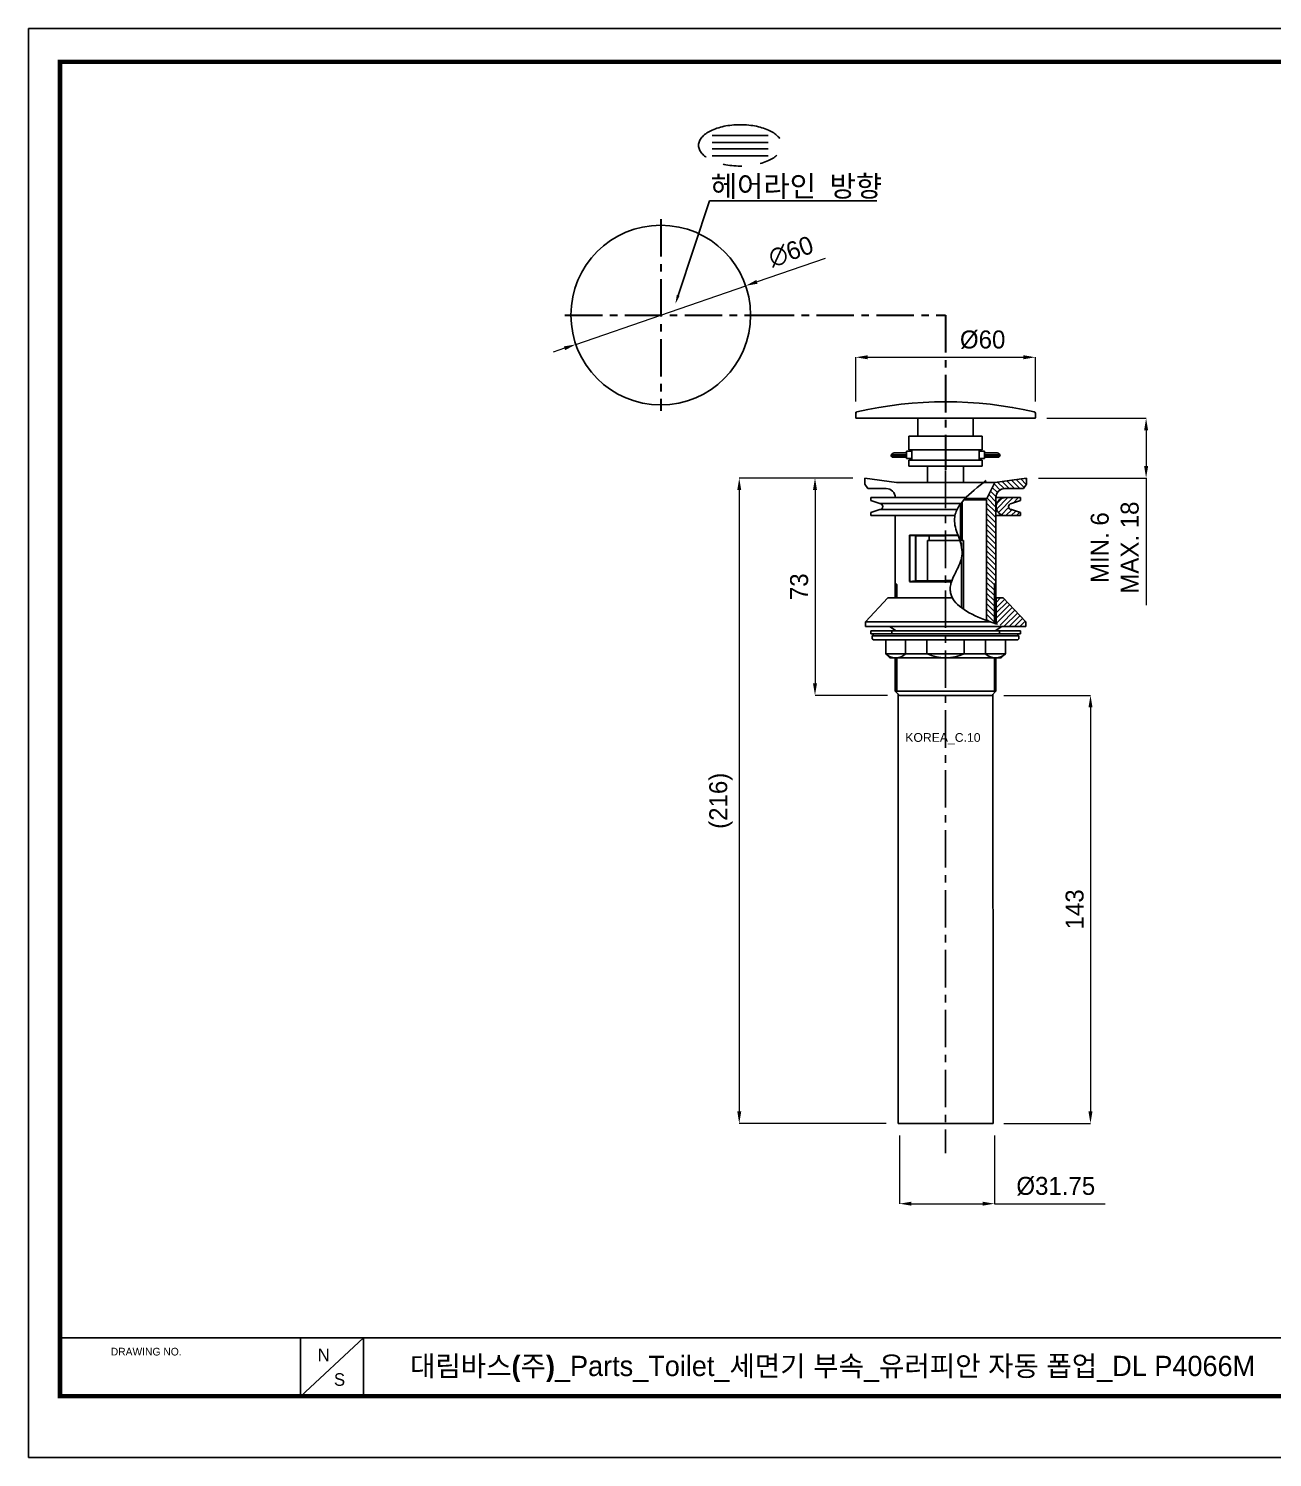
# Model space of a CAD drawing. Extents: x 0 to 651, y 0 to 477.
# Drawn here: x 0 to 415.3, y 0 to 477 of the extents above; entities that cross this region are included whole.
import ezdxf
from ezdxf import colors
from ezdxf.entities.mleader import LeaderData, LeaderLine
from ezdxf.math import Vec2, Vec3

# ---------------------------------------------------------------- set-up
doc = ezdxf.new("R2010")
doc.units = 0
doc.header["$LTSCALE"] = 10
doc.header["$MEASUREMENT"] = 0
doc.header["$PDMODE"] = 3
doc.header["$PDSIZE"] = -10
for name, pattern in [('CENTER', [2, 1.25, -0.25, 0.25, -0.25]), ('PHANTOM', [0.8, 0.45, -0.05, 0.1, -0.05, 0.1, -0.05]), ('PHANTOM2', [1.25, 0.625, -0.125, 0.125, -0.125, 0.125, -0.125])]:
    doc.linetypes.add(name, pattern=pattern)
doc.layers.get('0').update_dxf_attribs({"linetype": 'CONTINUOUS'})
doc.layers.get('DEFPOINTS').update_dxf_attribs({"linetype": 'CONTINUOUS'})
for name, color, linetype in [('1', 7, 'CONTINUOUS'), ('DEF_LAYER_ASSEM_MEMBER', 7, 'CONTINUOUS'), ('Layer 1', 7, 'CONTINUOUS'), ('Layer1', 1, 'CENTER'), ('Layer3', 2, 'CONTINUOUS')]:
    doc.layers.add(name, color=color, linetype=linetype)
doc.layers.add('외형선', color=3, linetype='CONTINUOUS', lineweight=30)
doc.styles.add('Daelim Dimension', font='')
doc.styles.get("Standard").update_dxf_attribs({"font": ''})
doc.styles.get('Daelim Dimension').set_extended_font_data('나눔고딕')
doc.styles.get('Standard').set_extended_font_data('GulimChe')
doc.dimstyles.new('DEFAULT', dxfattribs={"dimscale": 2, "dimtxt": 2, "dimasz": 2, "dimexe": 0, "dimexo": 2, "dimgap": 1, "dimtad": 1, "dimdec": 0, "dimzin": 9, "dimdsep": 46, "dimtxsty": 'Daelim Dimension', "dimcen": 0.5, "dimclrd": 5, "dimclre": 5, "dimclrt": 256, "dimadec": 1, "dimazin": 0, "dimtfac": 1, "dimtdec": 0, "dimtix": 1, "dimtmove": 0, "dimatfit": 3, "dimfxl": 1, "dimtolj": 1, "dimtzin": 1, "dimlwd": 9, "dimlwe": 9, "dimarcsym": 0})

# ---------------------------------------------------------------- blocks, each defined once
blk = doc.blocks.new('*D6')
at = {"color": 5, "lineweight": 9, "ltscale": 0.5, "transparency": 16777216}
for p, q in [((275.17, 326.92), (262.57, 326.92)), ((262.57, 322.92), (262.57, 258.4)), ((286.77, 254.4), (262.57, 254.4))]:
    blk.add_line(p, q, dxfattribs=at)
at = {"color": 5, "ltscale": 0.5, "transparency": 16777216}
for points in [[(261.9, 322.92), (263.24, 322.92), (262.57, 326.92)], [(261.9, 258.4), (263.24, 258.4), (262.57, 254.4)]]:
    blk.add_solid(points, dxfattribs=at)
at = {"layer": 'DEFPOINTS', "color": 0, "ltscale": 0.5, "transparency": 16777216}
for p in [(279.17, 326.92), (262.57, 254.4), (290.77, 254.4)]:
    blk.add_point(p, dxfattribs=at)
at = {"color": 7, "ltscale": 0.5, "transparency": 16777216, "insert": (257.3, 290.66), "char_height": 6, "attachment_point": 5, "rotation": 90, "style": 'Daelim Dimension'}
blk.add_mtext('\\A1;73', dxfattribs=at)
blk = doc.blocks.new('*D5')
at = {"color": 5, "lineweight": 9, "ltscale": 0.5, "transparency": 16777216}
for p, q in [((339.97, 346.92), (373.12, 346.92)), ((373.12, 342.92), (373.12, 330.92)), ((337.17, 326.92), (373.12, 326.92)), ((373.12, 326.92), (373.12, 284.52))]:
    blk.add_line(p, q, dxfattribs=at)
at = {"color": 5, "ltscale": 0.5, "transparency": 16777216}
for points in [[(372.46, 342.92), (373.79, 342.92), (373.12, 346.92)], [(372.46, 330.92), (373.79, 330.92), (373.12, 326.92)]]:
    blk.add_solid(points, dxfattribs=at)
at = {"layer": 'DEFPOINTS', "color": 0, "ltscale": 0.5, "transparency": 16777216}
for p in [(335.97, 346.92), (333.17, 326.92), (373.12, 326.92)]:
    blk.add_point(p, dxfattribs=at)
at = {"color": 7, "ltscale": 0.5, "transparency": 16777216, "insert": (362.67, 303.72), "char_height": 6, "attachment_point": 5, "rotation": 90, "style": 'Daelim Dimension'}
blk.add_mtext('\\A1;MIN. 6\\PMAX. 18', dxfattribs=at)
blk = doc.blocks.new('*D7')
at = {"color": 5, "lineweight": 9, "ltscale": 0.5, "transparency": 16777216}
for p, q in [((275.17, 326.92), (237.28, 326.92)), ((237.28, 322.92), (237.28, 115.5)), ((286.3, 111.5), (237.28, 111.5))]:
    blk.add_line(p, q, dxfattribs=at)
at = {"color": 5, "ltscale": 0.5, "transparency": 16777216}
for points in [[(236.62, 322.92), (237.95, 322.92), (237.28, 326.92)], [(236.62, 115.5), (237.95, 115.5), (237.28, 111.5)]]:
    blk.add_solid(points, dxfattribs=at)
at = {"layer": 'DEFPOINTS', "color": 0, "ltscale": 0.5, "transparency": 16777216}
for p in [(279.17, 326.92), (237.28, 111.5), (290.3, 111.5)]:
    blk.add_point(p, dxfattribs=at)
at = {"color": 7, "ltscale": 0.5, "transparency": 16777216, "insert": (231.17, 219.21), "char_height": 6, "attachment_point": 5, "rotation": 90, "style": 'Daelim Dimension'}
blk.add_mtext('\\A1;(216)', dxfattribs=at)
blk = doc.blocks.new('*D8')
at = {"color": 5, "lineweight": 9, "ltscale": 0.5, "transparency": 16777216}
for p, q in [((325.57, 254.4), (354.55, 254.4)), ((354.55, 250.4), (354.55, 115.5)), ((325.57, 111.5), (354.55, 111.5))]:
    blk.add_line(p, q, dxfattribs=at)
at = {"color": 5, "ltscale": 0.5, "transparency": 16777216}
for points in [[(353.88, 250.4), (355.22, 250.4), (354.55, 254.4)], [(353.88, 115.5), (355.22, 115.5), (354.55, 111.5)]]:
    blk.add_solid(points, dxfattribs=at)
at = {"layer": 'DEFPOINTS', "color": 0, "ltscale": 0.5, "transparency": 16777216}
for p in [(321.57, 254.4), (321.57, 111.5), (354.55, 111.5)]:
    blk.add_point(p, dxfattribs=at)
at = {"color": 7, "ltscale": 0.5, "transparency": 16777216, "insert": (349.28, 182.95), "char_height": 6, "attachment_point": 5, "rotation": 90, "style": 'Daelim Dimension'}
blk.add_mtext('\\A1;143', dxfattribs=at)
blk = doc.blocks.new('*D9')
at = {"color": 5, "lineweight": 9, "ltscale": 0.5, "transparency": 16777216}
for p, q in [((276.17, 352.55), (276.17, 367.27)), ((280.17, 367.27), (332.17, 367.27)), ((336.17, 352.55), (336.17, 367.27))]:
    blk.add_line(p, q, dxfattribs=at)
at = {"color": 5, "ltscale": 0.5, "transparency": 16777216}
for points in [[(280.17, 367.94), (280.17, 366.6), (276.17, 367.27)], [(332.17, 367.94), (332.17, 366.6), (336.17, 367.27)]]:
    blk.add_solid(points, dxfattribs=at)
at = {"layer": 'DEFPOINTS', "color": 0, "ltscale": 0.5, "transparency": 16777216}
for p in [(336.17, 367.27), (276.17, 348.55), (336.17, 348.55)]:
    blk.add_point(p, dxfattribs=at)
at = {"color": 7, "ltscale": 0.5, "transparency": 16777216, "insert": (318.55, 373.1), "char_height": 6, "attachment_point": 5, "style": 'Daelim Dimension'}
blk.add_mtext('\\A1;%%C60', dxfattribs=at)
blk = doc.blocks.new('*D10')
at = {"color": 5, "lineweight": 9, "ltscale": 0.5, "transparency": 16777216}
for p, q in [((290.77, 107.5), (290.77, 84.7)), ((322.52, 107.5), (322.52, 84.7)), ((294.77, 84.7), (318.52, 84.7)), ((322.52, 84.7), (359.4, 84.7))]:
    blk.add_line(p, q, dxfattribs=at)
at = {"color": 5, "ltscale": 0.5, "transparency": 16777216}
for points in [[(294.77, 85.37), (294.77, 84.04), (290.77, 84.7)], [(318.52, 85.37), (318.52, 84.04), (322.52, 84.7)]]:
    blk.add_solid(points, dxfattribs=at)
at = {"layer": 'DEFPOINTS', "color": 0, "ltscale": 0.5, "transparency": 16777216}
for p in [(290.77, 111.5), (322.52, 111.5), (322.52, 84.7)]:
    blk.add_point(p, dxfattribs=at)
at = {"color": 7, "ltscale": 0.5, "transparency": 16777216, "insert": (342.96, 90.54), "char_height": 6, "attachment_point": 5, "style": 'Daelim Dimension'}
blk.add_mtext('\\A1;%%c31.75', dxfattribs=at)
blk = doc.blocks.new('*D11')
at = {"color": 5, "lineweight": 9, "ltscale": 0.5, "transparency": 16777216}
for p, q in [((265.93, 400.28), (243.21, 392.45)), ((182.72, 371.57), (239.43, 391.14)), ((178.93, 370.27), (175.15, 368.96))]:
    blk.add_line(p, q, dxfattribs=at)
at = {"color": 5, "ltscale": 0.5, "transparency": 16777216}
for points in [[(243, 393.08), (243.43, 391.82), (239.43, 391.14)], [(178.72, 370.9), (179.15, 369.64), (182.72, 371.57)]]:
    blk.add_solid(points, dxfattribs=at)
at = {"layer": 'DEFPOINTS', "color": 0, "ltscale": 0.5, "transparency": 16777216}
for p in [(239.43, 391.14), (182.72, 371.57)]:
    blk.add_point(p, dxfattribs=at)
at = {"color": 7, "ltscale": 0.5, "transparency": 16777216, "insert": (254.56, 402.53), "char_height": 6, "attachment_point": 5, "rotation": 19.038, "style": 'Daelim Dimension'}
blk.add_mtext('\\A1;∅60', dxfattribs=at)

msp = doc.modelspace()

# ---------------------------------------------------------------- hatches: boundary and pattern name
at = {"layer": '1'}
h = msp.add_hatch(dxfattribs=at)
h.set_pattern_fill('ANSI31', color=256, scale=10, angle=90)
h.set_pattern_definition([(135, (271.7598, 52.0529), (-0.8838835, -0.8838835), [])])
edge = h.paths.add_edge_path()
edge.add_line((322.971, 314.421), (322.971, 320.421))
edge.add_arc((325.971, 320.421), 3, 90.18274, 180, ccw=False)
edge.add_line((325.962, 323.421), (332.171, 323.421))
edge.add_line((332.171, 323.421), (333.171, 324.921))
edge.add_line((333.171, 324.921), (333.171, 326.921))
edge.add_line((333.171, 326.921), (322.562, 325.421))
edge.add_line((322.562, 325.421), (319.965, 320.13))
edge.add_arc((320.862, 319.689), 1, 153.85316, 180)
edge.add_line((319.862, 319.689), (319.862, 279.419))
edge.add_spline(control_points=[(319.862, 279.419), (320.31, 279.251), (320.766, 279.085), (321.229, 278.921)], knot_values=[59.3733795, 59.3733795, 59.3733795, 59.3733795, 60.5165772, 60.5165772, 60.5165772, 60.5165772], degree=3, periodic=0)
edge.add_spline(control_points=[(321.229, 278.921), (321.638, 278.777), (322.052, 278.634), (322.471, 278.492)], knot_values=[60.5165772, 60.5165772, 60.5165772, 60.5165772, 61.5254976, 61.5254976, 61.5254976, 61.5254976], degree=3, periodic=0)
edge.add_line((322.471, 278.492), (322.471, 291.421))
edge.add_line((322.471, 291.421), (322.971, 291.921))
edge.add_line((322.971, 291.921), (322.971, 314.421))
h = msp.add_hatch(dxfattribs=at)
h.set_pattern_fill('ANSI31', color=256, scale=10)
h.set_pattern_definition([(45, (-1017.5262, 526.2397), (-0.8838835, 0.8838835), [])])
edge = h.paths.add_edge_path()
edge.add_line((328.171, 318.421), (331.171, 319.421))
edge.add_line((331.171, 319.421), (331.171, 320.421))
edge.add_line((331.171, 320.421), (326.071, 320.421))
edge.add_spline(control_points=[(326.071, 320.421), (320.071, 320.421), (320.071, 314.421), (326.071, 314.421)], knot_values=[0, 0, 0, 0, 1, 1, 1, 1], weights=[1, 0.3333333, 0.3333333, 1], degree=3, periodic=0)
edge.add_line((326.071, 314.421), (331.171, 314.421))
edge.add_line((331.171, 314.421), (331.171, 315.421))
edge.add_line((331.171, 315.421), (328.171, 316.421))
edge.add_arc((328.171, 317.421), 1, 90, 270, ccw=False)
h = msp.add_hatch(dxfattribs=at)
h.set_pattern_fill('ANSI31', color=256, scale=10)
h.set_pattern_definition([(45, (271.7598, 52.0529), (-0.8838835, 0.8838835), [])])
edge = h.paths.add_edge_path()
edge.add_line((325.421, 286.921), (323.071, 286.921))
edge.add_line((323.071, 286.921), (323.071, 278.291))
edge.add_spline(control_points=[(323.071, 278.291), (323.964, 277.996), (324.877, 277.706), (325.807, 277.421)], knot_values=[62.0040833, 62.0040833, 62.0040833, 62.0040833, 64.1281314, 64.1281314, 64.1281314, 64.1281314], degree=3, periodic=0)
edge.add_line((325.807, 277.421), (332.921, 277.421))
edge.add_line((332.921, 277.421), (332.921, 278.921))
edge.add_line((332.921, 278.921), (325.421, 286.921))

# ---------------------------------------------------------------- linework, layer by layer
at = {"color": 1, "linetype": 'CENTER', "lineweight": 30}
for p, q in [((211.075, 413.356), (211.075, 349.356)), ((179.075, 381.356), (243.075, 381.356)), ((243.075, 381.356), (306.171, 381.356)), ((306.171, 381.356), (306.171, 329.693))]:
    msp.add_line(p, q, dxfattribs=at)
at = {"color": 6, "linetype": 'PHANTOM'}
msp.add_line((276.171, 348.746), (276.171, 348.949), dxfattribs=at)
for p, q in [((276.171, 348.552), (276.171, 347.121)), ((336.171, 347.121), (336.171, 348.552)), ((335.971, 346.921), (276.371, 346.921)), ((278.532, 346.921), (306.171, 346.921)), ((296.921, 340.921), (296.921, 346.921)), ((315.421, 340.921), (315.421, 346.921)), ((287.921, 334.421), (288.066, 334.671)), ((288.421, 333.921), (287.921, 334.421)), ((287.921, 334.421), (293.171, 334.421)), ((288.066, 334.671), (293.171, 334.671)), ((293.171, 333.921), (288.421, 333.921)), ((324.277, 334.671), (319.171, 334.671)), ((324.421, 334.421), (319.171, 334.421)), ((319.171, 333.921), (323.921, 333.921)), ((323.921, 333.921), (324.421, 334.421)), ((324.421, 334.421), (324.277, 334.671)), ((279.171, 325.921), (279.171, 326.921)), ((279.171, 326.921), (289.78, 325.421)), ((289.78, 325.421), (322.562, 325.421)), ((292.921, 325.421), (319.421, 325.421)), ((333.171, 326.921), (322.562, 325.421)), ((281.171, 275.921), (281.171, 274.921)), ((281.171, 275.921), (331.171, 275.921)), ((281.171, 274.921), (331.171, 274.921)), ((282.071, 272.921), (281.671, 273.321)), ((288.171, 275.921), (288.171, 274.921)), ((324.171, 275.921), (324.171, 274.921)), ((330.271, 272.921), (330.671, 273.321)), ((331.171, 275.921), (331.171, 274.921))]:
    msp.add_line(p, q)
at = {"color": 1, "linetype": 'CENTER'}
msp.add_line((306.171, 329.421), (306.171, 101.533), dxfattribs=at)
at = {"color": 5}
msp.add_line((10.468, 39.967), (534.655, 39.967), dxfattribs=at)
at = {"color": 5, "ltscale": 40}
for p, q in [((90.819, 39.967), (90.819, 20.351)), ((90.819, 39.967), (90.819, 20.351)), ((111.813, 39.967), (90.819, 20.351)), ((111.813, 39.967), (90.819, 20.351)), ((111.813, 39.967), (111.813, 20.351)), ((111.813, 39.967), (111.813, 20.351))]:
    msp.add_line(p, q, dxfattribs=at)
at = {"ltscale": 0.5}
msp.add_line((10.468, 20.425), (10.468, 20.425), dxfattribs=at)
msp.add_lwpolyline([(0, 0), (651, 0), (651, 477), (0, 477)], close=True, dxfattribs=at)
at = {"color": 5, "linetype": 'ByBlock', "lineweight": 200, "const_width": 1.5}
msp.add_lwpolyline([(10.468, 20.425), (640.468, 20.425), (640.468, 465.925), (10.468, 465.925)], close=True, dxfattribs=at)
at = {"color": 0}
msp.add_circle((211.075, 381.356), 30, dxfattribs=at)
for centre, radius, start, end in [((276.671, 348.552), 0.5, 103.03218, 180), ((306.171, 221.1), 131.321, 76.96782, 103.03218), ((335.671, 348.552), 0.5, 0, 76.96782), ((276.371, 347.121), 0.2, 180, 270), ((335.971, 347.121), 0.2, 270, 0), ((289.365, 333.921), 1.5, 90, 150), ((322.978, 333.921), 1.5, 30, 90), ((284.171, 317.421), 1, 270, 90), ((328.171, 317.421), 1, 90, 270)]:
    msp.add_arc(centre, radius, start, end)
at = {"color": 6, "linetype": 'PHANTOM'}
msp.add_arc((306.171, 221.1), 131.321, 103.11281, 103.20566, dxfattribs=at)
for points in [[(289.368, 335.421), (289.369, 335.421), (289.371, 335.421), (289.424, 335.421), (289.525, 335.421), (289.681, 335.421), (289.888, 335.421), (290.144, 335.421), (290.448, 335.421), (290.801, 335.421), (291.733, 335.421), (292.138, 335.421), (292.558, 335.421), (292.909, 335.421), (293.119, 335.421), (293.171, 335.421)], [(322.975, 335.421), (322.974, 335.421), (322.971, 335.421), (322.918, 335.421), (322.818, 335.421), (322.661, 335.421), (322.455, 335.421), (322.199, 335.421), (321.894, 335.421), (321.542, 335.421), (320.609, 335.421), (320.204, 335.421), (319.784, 335.421), (319.433, 335.421), (319.224, 335.421), (319.171, 335.421)]]:
    msp.add_open_spline(points, degree=3, knots=[0, 0, 0, 0, 0.03073686, 0.06953322, 0.1139138, 0.15816539, 0.20242789, 0.24682489, 0.29112702, 0.33536736, 0.3796861, 0.41853197, 0.45726273, 0.49597183, 0.50867167, 0.50867167, 0.50867167, 0.50867167])
at = {"color": 7, "linetype": 'Continuous'}
msp.add_rational_spline([(326.071, 320.421), (320.071, 320.421), (320.071, 314.421), (326.071, 314.421)], [1, 0.3333333333, 0.3333333333, 1], degree=3, dxfattribs=at)
at = {"layer": '1'}
for p, q in [((228.188, 441.28), (246.963, 441.28)), ((228.188, 438.985), (246.963, 438.985)), ((228.188, 436.867), (246.963, 436.867)), ((228.188, 434.484), (246.963, 434.484)), ((293.921, 340.921), (293.921, 336.421)), ((293.921, 340.921), (318.421, 340.921)), ((318.421, 340.921), (318.421, 336.421)), ((293.171, 335.871), (293.171, 333.471)), ((294.921, 335.871), (293.171, 335.871)), ((318.421, 336.421), (293.921, 336.421)), ((294.921, 336.421), (294.921, 332.921)), ((317.421, 336.421), (317.421, 332.921)), ((317.421, 335.871), (319.171, 335.871)), ((319.171, 335.871), (319.171, 333.471)), ((294.921, 333.471), (293.171, 333.471)), ((293.921, 332.921), (293.921, 330.921)), ((318.421, 332.921), (293.921, 332.921)), ((318.421, 330.921), (293.921, 330.921)), ((300.171, 330.921), (300.171, 325.421)), ((300.171, 330.921), (312.171, 330.921)), ((312.171, 330.921), (312.171, 325.421)), ((317.421, 333.471), (319.171, 333.471)), ((318.421, 332.921), (318.421, 330.921)), ((331.171, 320.421), (322.971, 320.421)), ((284.171, 318.421), (281.171, 319.421)), ((284.171, 316.421), (281.171, 315.421)), ((311.17, 318.306), (311.17, 306.155)), ((311.67, 318.951), (311.67, 306.155)), ((328.171, 318.421), (331.171, 319.421)), ((328.171, 316.421), (331.171, 315.421)), ((331.171, 314.421), (322.971, 314.421)), ((306.171, 306.155), (300.173, 306.155)), ((300.173, 306.155), (300.173, 292.621)), ((300.673, 307.721), (300.673, 306.155)), ((306.171, 306.155), (310.902, 306.155)), ((310.902, 306.155), (312.17, 306.155)), ((311.147, 305.355), (311.47, 305.355)), ((311.47, 304.051), (311.47, 305.355)), ((312.17, 306.155), (312.17, 283.509)), ((311.47, 300.267), (311.47, 283.656)), ((322.471, 291.421), (322.971, 291.421)), ((323.071, 286.921), (323.071, 278.291))]:
    msp.add_line(p, q, dxfattribs=at)
at = {"layer": '1', "color": 6, "linetype": 'PHANTOM2', "ltscale": 5}
msp.add_ellipse((237.634, 438.012), major_axis=(-13.924, 0), ratio=0.4955338, dxfattribs=at)
at = {"layer": '1', "color": 6, "linetype": 'PHANTOM2', "ltscale": 10}
msp.add_spline([(319.753, 326.136), (309.142, 312.477), (311.668, 301.642), (307.971, 291.791), (335.025, 274.786)], degree=3, dxfattribs=at)
at = {"layer": 'DEF_LAYER_ASSEM_MEMBER', "color": 7, "linetype": 'Continuous'}
for p, q in [((319.965, 320.13), (322.562, 325.421)), ((312.302, 319.689), (319.862, 319.689)), ((312.709, 320.13), (319.965, 320.13)), ((319.862, 279.419), (319.862, 319.689)), ((322.971, 314.421), (322.971, 320.421))]:
    msp.add_line(p, q, dxfattribs=at)
at = {"layer": 'Layer 1'}
for p, q in [((279.171, 325.921), (279.171, 324.921)), ((279.171, 324.921), (280.171, 323.421)), ((290.171, 325.421), (306.171, 325.421)), ((322.171, 325.421), (306.171, 325.421)), ((333.171, 324.921), (332.171, 323.421)), ((333.171, 326.921), (333.171, 324.921)), ((286.371, 323.421), (280.171, 323.421)), ((281.171, 320.421), (281.171, 319.421)), ((281.171, 320.421), (312.99, 320.421)), ((289.371, 320.421), (306.171, 320.421)), ((312.99, 320.421), (306.171, 320.421)), ((325.971, 323.421), (332.171, 323.421)), ((331.171, 320.421), (331.171, 319.421)), ((281.171, 315.421), (281.171, 314.421)), ((284.171, 318.421), (306.171, 318.421)), ((284.171, 316.421), (306.171, 316.421)), ((311.255, 318.421), (306.171, 318.421)), ((310.009, 316.421), (306.171, 316.421)), ((331.171, 315.421), (331.171, 314.421)), ((281.171, 314.421), (309.299, 314.421)), ((289.371, 314.421), (289.371, 286.921)), ((322.971, 314.421), (322.971, 286.921)), ((322.971, 314.421), (322.971, 278.325)), ((286.921, 286.921), (279.421, 278.921)), ((286.921, 286.921), (308.468, 286.921)), ((322.971, 286.921), (325.421, 286.921)), ((325.421, 286.921), (332.921, 278.921)), ((279.421, 278.921), (279.421, 277.421)), ((279.421, 278.921), (306.171, 278.921)), ((279.421, 277.421), (306.171, 277.421)), ((287.421, 277.421), (289.671, 275.921)), ((321.229, 278.921), (306.171, 278.921)), ((332.921, 277.421), (306.171, 277.421)), ((324.921, 277.421), (322.671, 275.921)), ((324.921, 277.421), (332.921, 277.421)), ((332.921, 278.921), (332.921, 277.421)), ((281.671, 274.221), (282.371, 274.921)), ((281.671, 273.321), (281.671, 274.221)), ((281.671, 274.221), (306.171, 274.221)), ((286.171, 272.921), (282.071, 272.921)), ((282.071, 272.921), (306.171, 272.921)), ((306.171, 274.921), (282.371, 274.921)), ((286.171, 268.321), (286.171, 272.921)), ((289.671, 275.921), (322.671, 275.921)), ((292.839, 268.321), (292.839, 272.921)), ((299.926, 268.321), (299.926, 272.921)), ((329.971, 274.921), (306.171, 274.921)), ((330.671, 274.221), (306.171, 274.221)), ((330.271, 272.921), (306.171, 272.921)), ((312.416, 268.321), (312.416, 272.921)), ((319.503, 268.321), (319.503, 272.921)), ((326.171, 268.321), (326.171, 272.921)), ((330.671, 274.221), (329.971, 274.921)), ((330.671, 273.321), (330.671, 274.221)), ((287.571, 266.921), (286.171, 268.321)), ((286.171, 268.321), (306.171, 268.321)), ((326.171, 268.321), (306.171, 268.321)), ((324.771, 266.921), (326.171, 268.321)), ((306.171, 266.921), (287.571, 266.921)), ((289.371, 266.921), (289.371, 255.803)), ((319.503, 266.921), (306.171, 266.921)), ((324.771, 266.921), (319.503, 266.921)), ((322.971, 266.921), (322.971, 255.803)), ((289.371, 255.803), (290.771, 254.403)), ((289.371, 255.803), (322.971, 255.803)), ((290.296, 254.878), (290.296, 111.503)), ((290.771, 254.403), (321.571, 254.403)), ((322.971, 255.803), (321.571, 254.403)), ((321.997, 254.829), (322.046, 111.503)), ((290.296, 111.503), (322.046, 111.503))]:
    msp.add_line(p, q, dxfattribs=at)
for centre, radius, start, end in [((286.371, 320.421), 3, 0, 90), ((325.971, 320.421), 3, 90, 180), ((289.505, 271.591), 4.67, 224.4433, 315.5567), ((306.171, 281.55), 14.629, 244.72872, 270), ((306.171, 281.55), 14.629, 270, 295.27128), ((322.837, 271.591), 4.67, 224.4433, 315.5567)]:
    msp.add_arc(centre, radius, start, end, dxfattribs=at)
at = {"layer": 'Layer1'}
msp.add_line((306.171, 257.903), (306.171, 267.603), dxfattribs=at)
at = {"layer": 'Layer3'}
for p, q in [((289.371, 291.921), (289.871, 291.421)), ((289.871, 291.421), (289.871, 286.921)), ((322.971, 291.921), (322.471, 291.421)), ((322.971, 291.921), (322.471, 291.421)), ((322.471, 291.421), (322.471, 286.921)), ((322.471, 291.421), (322.471, 278.492)), ((289.871, 266.921), (289.871, 255.803)), ((322.471, 266.921), (322.471, 255.803))]:
    msp.add_line(p, q, dxfattribs=at)
at = {"layer": '외형선', "ltscale": 0.5}
for p, q in [((294.171, 307.921), (310.297, 307.921)), ((294.171, 307.921), (294.171, 292.421)), ((294.171, 307.921), (296.171, 307.721)), ((296.171, 307.721), (296.171, 292.621)), ((296.171, 307.721), (306.171, 307.721)), ((310.367, 307.721), (306.171, 307.721)), ((294.171, 292.421), (296.171, 292.621)), ((294.171, 292.421), (308.171, 292.421)), ((296.171, 292.621), (306.171, 292.621)), ((308.244, 292.621), (306.171, 292.621))]:
    msp.add_line(p, q, dxfattribs=at)

# ---------------------------------------------------------------- texts
at = {"color": 5, "ltscale": 40, "style": 'Daelim Dimension'}
msp.add_text('DRAWING NO.', height=2.56901, dxfattribs=at).set_placement((27.441, 34.032))
at = {"char_height": 4.204, "width": 5.86731, "attachment_point": 1, "style": 'Daelim Dimension'}
for s, insert in [('N', (96.529, 36.289)), ('S', (101.935, 28.112))]:
    msp.add_mtext(s, dxfattribs=dict(at, insert=insert))
at = {"color": 2, "insert": (127.34, 33.921), "char_height": 6.75663, "width": 305.05268, "attachment_point": 1, "style": 'Daelim Dimension'}
msp.add_mtext('{\\fPretendard Variable SemiBold|b0|i0|c129|p2;대림바스(주)}_Parts_Toilet_세면기 부속_유러피안 자동 폽업_DL P4066M', dxfattribs=at)
at = {"layer": '1', "insert": (292.716, 241.807), "char_height": 2.916, "attachment_point": 1}
msp.add_mtext_dynamic_manual_height_columns('{\\fSwis721 BlkOul BT|b0|i0|c0|p82;KOREA_C.10}', width=20.43066, gutter_width=10.65, heights=[0], dxfattribs=at)

# ---------------------------------------------------------------- dimensions: what is measured, and where the dimension line sits
at = {"ltscale": 0.5}
dim = msp.add_diameter_dim_2p(p1=(182.716, 371.571), p2=(239.434, 391.142), dimstyle='DEFAULT', override={"dimtxt": 3, "dimclrt": 7}, dxfattribs=at)
dim.commit()
dim.dimension.update_dxf_attribs({"geometry": '*D11', "text_midpoint": (254.559, 402.532)})
for base, p1, p2, text, override, picture, middle in [((336.171, 367.269), (276.171, 348.552), (336.171, 348.552), '%%C<>', {"dimtxt": 3, "dimclrt": 7}, '*D9', (318.547, 367.269)), ((322.521, 84.703), (290.771, 111.503), (322.521, 111.503), '%%c<>', {"dimtxt": 3, "dimdec": 2, "dimclrt": 7}, '*D10', (342.959, 84.703))]:
    dim = msp.add_linear_dim(base=base, p1=p1, p2=p2, text=text, dimstyle='DEFAULT', override=override, dxfattribs=at)
    dim.commit()
    dim.dimension.update_dxf_attribs({"geometry": picture, "text_midpoint": middle, "dimtype": 160})
dim = msp.add_linear_dim(base=(373.123, 326.921), p1=(335.971, 346.921), p2=(333.171, 326.921), angle=90, text='MIN. 6\\PMAX. 18', dimstyle='DEFAULT', override={"dimtxt": 3, "dimclrt": 7}, dxfattribs=at)
dim.commit()
dim.dimension.update_dxf_attribs({"geometry": '*D5', "text_midpoint": (373.123, 303.72), "dimtype": 160})
dim = msp.add_linear_dim(base=(237.285, 111.503), p1=(279.171, 326.921), p2=(290.296, 111.503), angle=90, text='(216)', dimstyle='DEFAULT', override={"dimtxt": 3, "dimclrt": 7}, dxfattribs=at)
dim.commit()
dim.dimension.update_dxf_attribs({"geometry": '*D7', "text_midpoint": (231.173, 219.212)})
for base, p1, p2, picture, middle in [((262.572, 254.403), (279.171, 326.921), (290.771, 254.403), '*D6', (257.301, 290.662)), ((354.551, 111.503), (321.571, 254.403), (321.571, 111.503), '*D8', (349.281, 182.953))]:
    dim = msp.add_linear_dim(base=base, p1=p1, p2=p2, angle=90, dimstyle='DEFAULT', override={"dimtxt": 3, "dimclrt": 7}, dxfattribs=at)
    dim.commit()
    dim.dimension.update_dxf_attribs({"geometry": picture, "text_midpoint": middle})

# ---------------------------------------------------------------- leaders
at = {"layer": '1'}
ml = msp.add_multileader_mtext('Standard', dxfattribs=at)
ml.set_content('헤어라인 방향', color=2)
ml.set_leader_properties(color=5)
ml.build(insert=Vec2(0, 0))
ml.multileader.update_dxf_attribs({"text_left_attachment_type": 6, "text_right_attachment_type": 6, "dogleg_length": 0.36, "arrow_head_size": 3})
ctx = ml.context
ctx.base_point, ctx.char_height, ctx.arrow_head_size, ctx.landing_gap_size, ctx.plane_origin = Vec3(227.678, 419.497), 7, 3, 0.09, Vec3(237.259, 349.663)
ctx.left_attachment, ctx.right_attachment = 6, 6
notes = []
notes.append((ctx, [(0, (1, 1, 0), (227.318, 419.497), (1, 0), 0.36, [(0, [(215.954, 385.07)], 0, [])])]))
ctx.mtext.insert, ctx.mtext.flow_direction = Vec3(227.768, 427.897), 5
for ctx, leaders in notes:
    for number, flags, end, landing, length, lines in leaders:
        leader = LeaderData()
        leader.index, (leader.has_last_leader_line, leader.has_dogleg_vector, leader.attachment_direction) = number, flags
        leader.last_leader_point, leader.dogleg_vector, leader.dogleg_length = Vec3(end), Vec3(landing), length
        for number, points, colour, breaks in lines:
            line = LeaderLine()
            line.index, line.vertices, line.color, line.breaks = number, Vec3.list(points), colors.encode_raw_color(colour), breaks
            leader.lines.append(line)
        ctx.leaders.append(leader)

doc.saveas('drawing.dxf')
